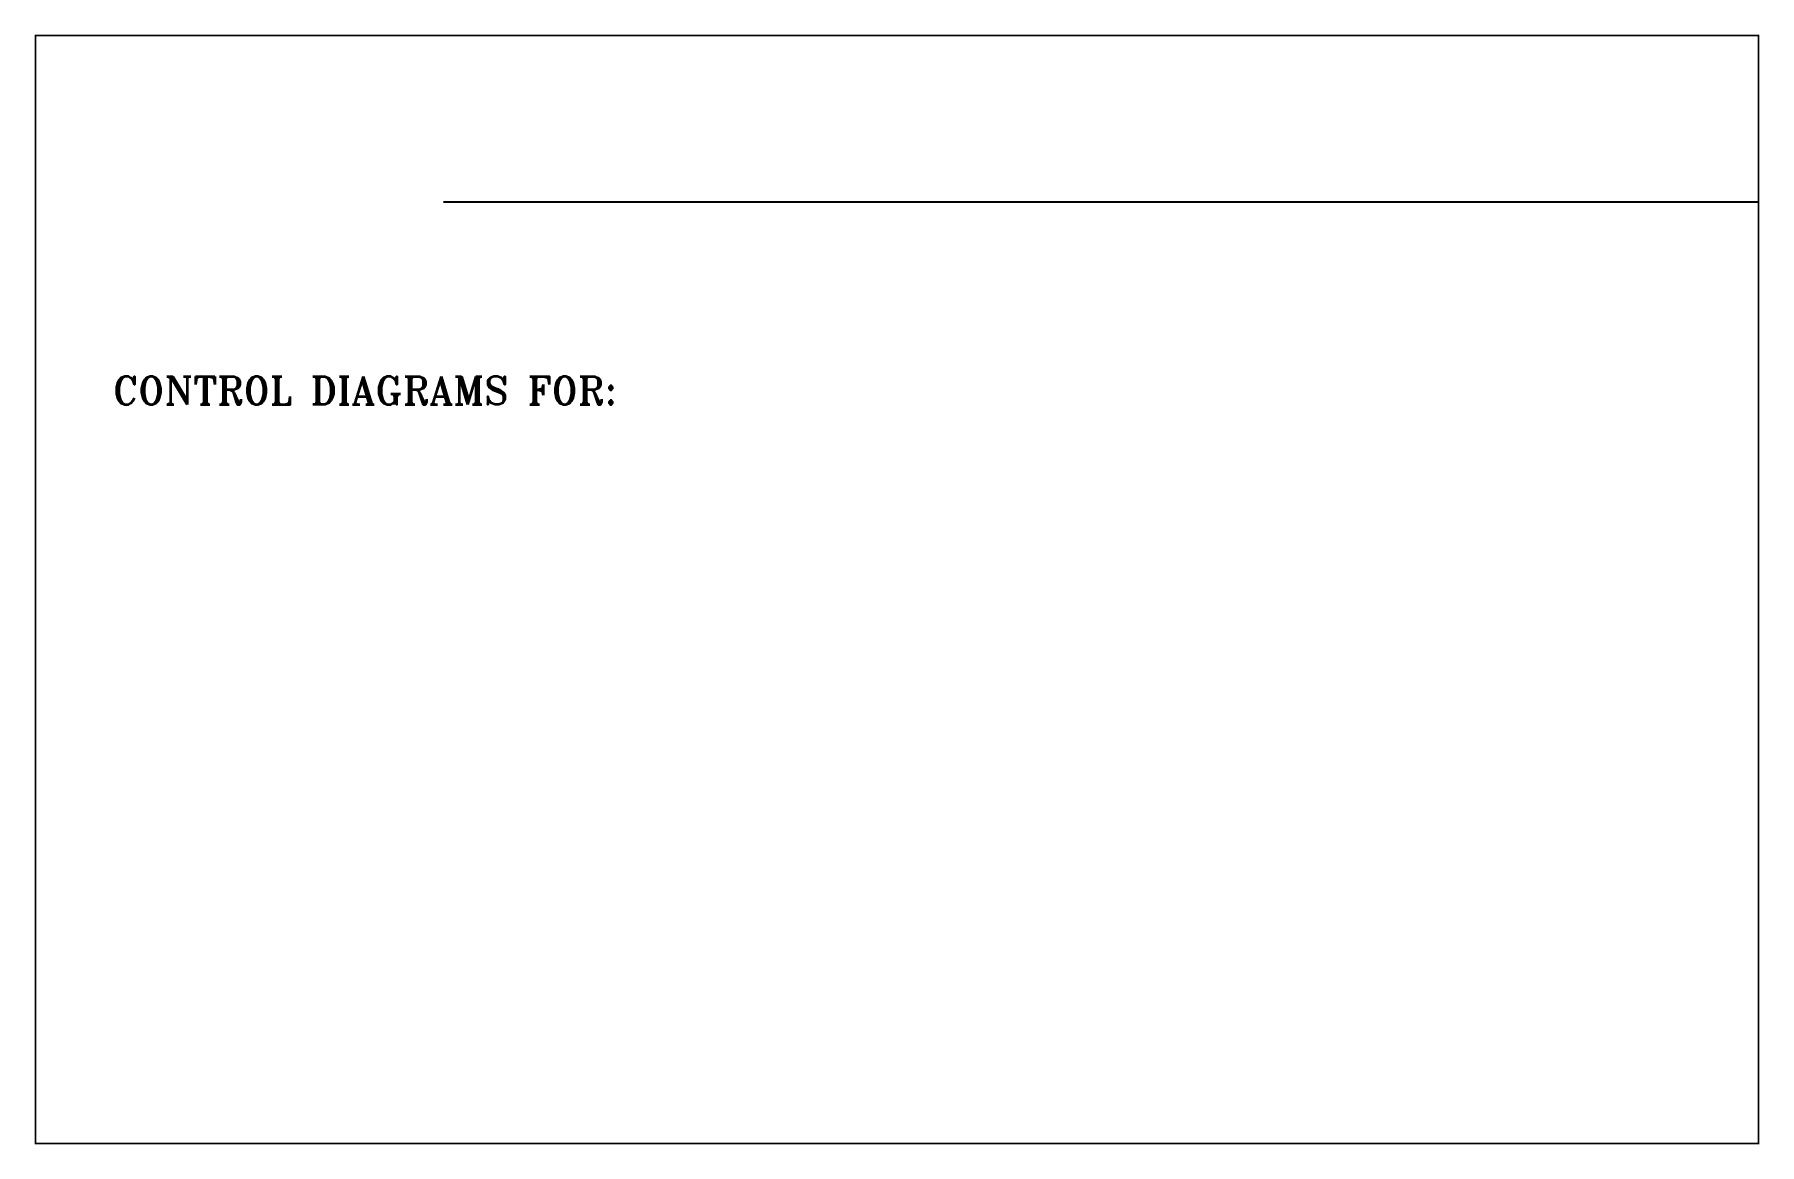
# Model space of a CAD drawing. Extents: x 65 to 1546, y 32 to 985.
import ezdxf

# ---------------------------------------------------------------- set-up
doc = ezdxf.new("R2010")
doc.units = 0
doc.header["$LTSCALE"] = 96
doc.header["$MEASUREMENT"] = 0
for name, color, linetype in [('COMP', 5, 'CONTINUOUS'), ('CYAN', 5, 'CONTINUOUS'), ('M-CONT-MODB', 30, 'CONTINUOUS')]:
    doc.layers.add(name, color=color, linetype=linetype)
doc.styles.add('ROMANT', font='ROMANT')

msp = doc.modelspace()

# ---------------------------------------------------------------- linework, layer by layer
at = {"layer": 'COMP'}
msp.add_line((416.3, 841.3), (1545, 841.3), dxfattribs=at)
at = {"layer": 'M-CONT-MODB', "const_width": 1.5}
msp.add_lwpolyline([(66, 984), (66, 33), (1545, 33), (1545, 984)], close=True, dxfattribs=at)

# ---------------------------------------------------------------- texts
at = {"layer": 'CYAN', "style": 'ROMANT'}
msp.add_text('CONTROL DIAGRAMS FOR:', height=24, dxfattribs=at).set_placement((132.5, 667.3))

doc.saveas('drawing.dxf')
